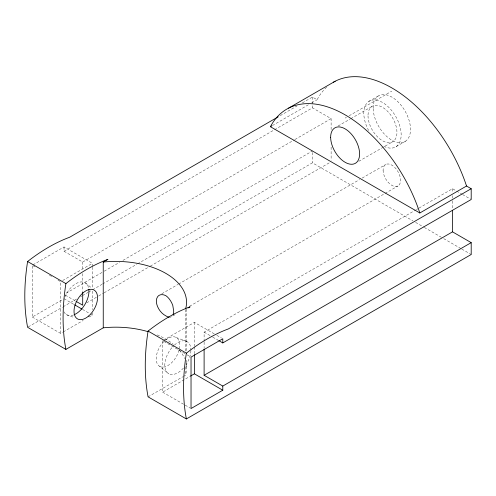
<?xml version="1.0" encoding="UTF-8"?>
<svg xmlns="http://www.w3.org/2000/svg" width="496" height="496" viewBox="0 0 496 496"><rect width="100%" height="100%" fill="white"/><g stroke="black" fill="none" stroke-linecap="round" stroke-linejoin="round"><path stroke-width="0.37" stroke-dasharray="2.48 1.86" d="M280.24 115.649L297.011 105.97M302.38 102.87L312.437 97.061L317.105 99.758A116.548 67.289 60 0 1 326.622 87.209M272.416 125.562L308.438 104.761M311.773 102.839L317.105 99.758M32.934 264.901L64.021 246.952L92.411 263.345L92.411 266.433M64.021 246.952L64.021 251.267L312.437 107.843L331.117 118.631L331.117 130.181M64.021 251.267L82.702 262.049L294.289 139.891M294.959 139.506L331.117 118.631M368.788 101.444L378.132 96.05M62.645 280.531L92.411 263.345M345.123 118.091L346.456 117.316M349.128 115.779L391.821 91.128M338.117 125.996L350.126 119.065M350.79 118.68L372.136 106.355M66.03 293.241L103.528 271.591M104.197 271.207L119.598 262.316M122.946 260.381L312.437 150.982M32.271 266.054L32.271 317.043L63.364 299.094M28.272 326.901L62.453 307.173M63.122 306.782L77.196 298.66M80.55 296.72L81.89 295.951M82.559 295.56L87.922 292.466M88.592 292.082L91.94 290.148M92.609 289.757L101.996 284.338M102.666 283.954L136.846 264.219M137.516 263.835L312.437 162.843L412.92 220.856M86.719 302.864L98.103 296.292M98.772 295.907L103.459 293.198M104.129 292.814L149.662 266.526M150.331 266.141L329.778 162.539M32.271 317.043L60.661 333.436L62.645 332.289M63.308 331.911L83.154 320.453M89.106 317.012L92.411 315.103L92.411 312.79M358.8 161.324L392.826 141.682M396.168 146.599L405.511 141.205M161.82 293.756L177.903 284.475M178.572 284.084L359.507 179.626M362.185 178.076L385.64 164.536M172.844 315.94L175.522 314.396M189.596 306.268L398.003 185.95M163.302 340.33L194.395 322.381L214.204 333.82M204.11 341.384L204.11 332.14L415.698 209.982M416.367 209.597L418.376 208.438M419.046 208.053L452.519 188.722L461.863 194.116M148.075 396.843L182.764 376.817M183.427 376.433L185.43 375.28A70.773 40.858 0 0 0 185.994 362.936M162.645 340.715L162.645 392.156L189.763 376.495M176.26 337.503L187.085 341.62M66.396 314.631L74.35 317.657M462.526 194.5L470.53 199.119M415.598 222.4L423.64 227.044M424.309 227.428L443.064 238.26M443.734 238.644L461.15 248.701M461.819 249.085L471.2 254.504M216.845 335.346L221.464 338.012M204.11 332.14L212.114 336.765M212.778 337.15L218.116 340.231M32.934 265.664L34.912 266.811M49.439 275.193L52.08 276.718M58.02 280.153L60.661 281.678L60.661 333.436M163.965 341.477L186.409 354.435M187.073 354.82L191.034 357.108M65.36 295.17L75.361 300.948M64.021 298.716L73.929 304.432M82.51 309.386L89.77 313.584M90.433 313.962L92.411 315.103M162.645 392.156L190.371 408.165M163.909 341.515A16.641 9.61 -60 0 0 159.669 366.358L168.646 373.674M85.374 282.906L91.94 288.257M452.519 188.722L452.519 192.572M452.519 195.653L452.519 200.272M452.519 201.047L452.519 208.748M331.117 147.126L331.117 160.22M312.437 97.061L312.437 107.843M312.437 152.464L312.437 162.843M204.11 342.153L204.11 348.316M194.395 322.381L194.395 346.183M194.395 346.952L194.395 353.859M186.533 309.163L186.533 351.732M186.533 360.245L186.533 368.757M185.43 309.498L185.43 351.286M185.43 366.767L185.43 375.28M92.411 267.208L92.411 288.064M92.411 291.158L92.411 309.696M82.702 262.049L82.702 270.525M82.702 273.606L82.702 291.319M65.001 296.682A18.488 10.676 -60 0 1 78.176 282.584A18.488 10.676 -60 0 1 88.598 287.909M73.489 314.991A18.488 10.676 -60 0 1 63.804 311.513M174.443 345.049A18.488 10.676 -60 0 1 190.941 350.052M190.929 350.715A18.488 10.676 -60 0 1 186.05 364.696M183.427 368.094A18.488 10.676 -60 0 1 165.695 370.183A18.488 10.676 -60 0 1 173.898 345.551M165.484 340.082A16.641 9.61 -60 0 1 179.341 348.843M179.037 350.145A16.641 9.61 -60 0 1 159.669 366.358M368.633 130.498A26.412 15.252 60 0 1 373.482 99.925A26.412 15.252 60 0 1 400.483 128.662A26.412 15.252 60 0 1 383.172 145.973M157.176 334.905A70.773 40.858 0 0 1 173.172 344.143M179.552 350.337A70.773 40.858 0 0 1 184.642 358.633M171.498 316.715A12.406 6.566 63.8 0 1 169.837 317.192M373.153 108.655A26.412 15.252 60 0 0 401.754 142.625A26.412 15.252 60 0 0 400.551 104.6A26.412 15.252 60 0 0 373.153 108.655M368.007 115.841A20.472 11.817 60 0 0 389.85 142.662A20.472 11.817 60 0 0 389.583 113.559A20.472 11.817 60 0 0 368.007 115.841M383.079 170.196A12.363 7.136 60 0 0 396.192 186.508A12.363 7.136 60 0 0 396.192 169.024A12.363 7.136 60 0 0 383.079 170.196"/><path stroke-width="0.74" d="M173.172 314.557L173.73 311.246L172.775 305.4A12.406 6.566 63.8 0 0 165.819 295.635A12.406 7.713 55.8 0 0 157.635 296.658C155.57 299.714 156.271 303.552 157.641 306.751A12.406 7.713 55.8 0 0 165.819 315.816A12.406 6.566 63.8 0 0 169.217 317.173M288.548 108.159L335.24 81.201M278.231 116.814L69.626 237.249A168.473 97.272 -60 0 0 27.602 261.51A206.745 119.369 -60 0 0 27.602 327.292L65.894 349.395L103.249 327.831A70.773 40.858 0 0 1 147.467 331.508M218.786 340.616L222.785 342.928L471.2 199.504L471.2 188.722L466.531 186.025L419.833 212.982L270.413 126.716L271.746 125.947M103.249 327.831L103.249 262.049L107.917 259.352A168.473 97.272 -60 0 0 65.894 283.619L27.602 261.51M188.096 307.954L190.098 306.801A168.473 97.272 -60 0 0 148.075 331.061A206.745 119.369 -60 0 0 148.075 396.843L186.366 418.953L471.2 254.504L471.2 242.637L452.519 231.855L204.11 375.28L204.11 349.091M471.2 188.722L228.389 328.91A168.473 97.272 -60 0 0 186.366 353.171L148.075 331.061M190.427 376.111L194.395 373.823L222.785 390.216L222.785 386.062L471.2 242.637M222.785 390.216L191.034 408.543L191.034 357.108L222.785 338.774L222.785 342.928M76.031 301.332L82.702 305.183L82.702 292.088M204.11 375.28L222.785 386.062M74.586 304.811L81.852 309.008M452.519 210.292L452.519 231.855M194.395 354.628L194.395 373.823M88.846 289.317A18.488 10.676 -60 0 1 74.171 314.724M270.413 126.716A116.548 67.289 60 0 1 345.123 114.855A116.548 67.289 60 0 1 419.833 212.982M333.281 82.28A116.548 67.289 60 0 1 466.531 186.025M65.894 349.395A206.745 119.369 -60 0 1 65.894 283.619M186.366 418.953A206.745 119.369 -60 0 1 186.366 353.171M103.249 262.049A70.773 40.858 0 0 1 185.64 308.779M88.524 316.113A16.641 9.61 -60 0 0 94.321 290.203A16.641 9.61 -60 0 0 74.505 307.129A16.641 9.61 -60 0 0 88.524 316.113M330.652 137.404A20.472 11.817 60 0 0 352.495 164.226A20.472 11.817 60 0 0 352.228 135.123A20.472 11.817 60 0 0 330.652 137.404"/></g></svg>
